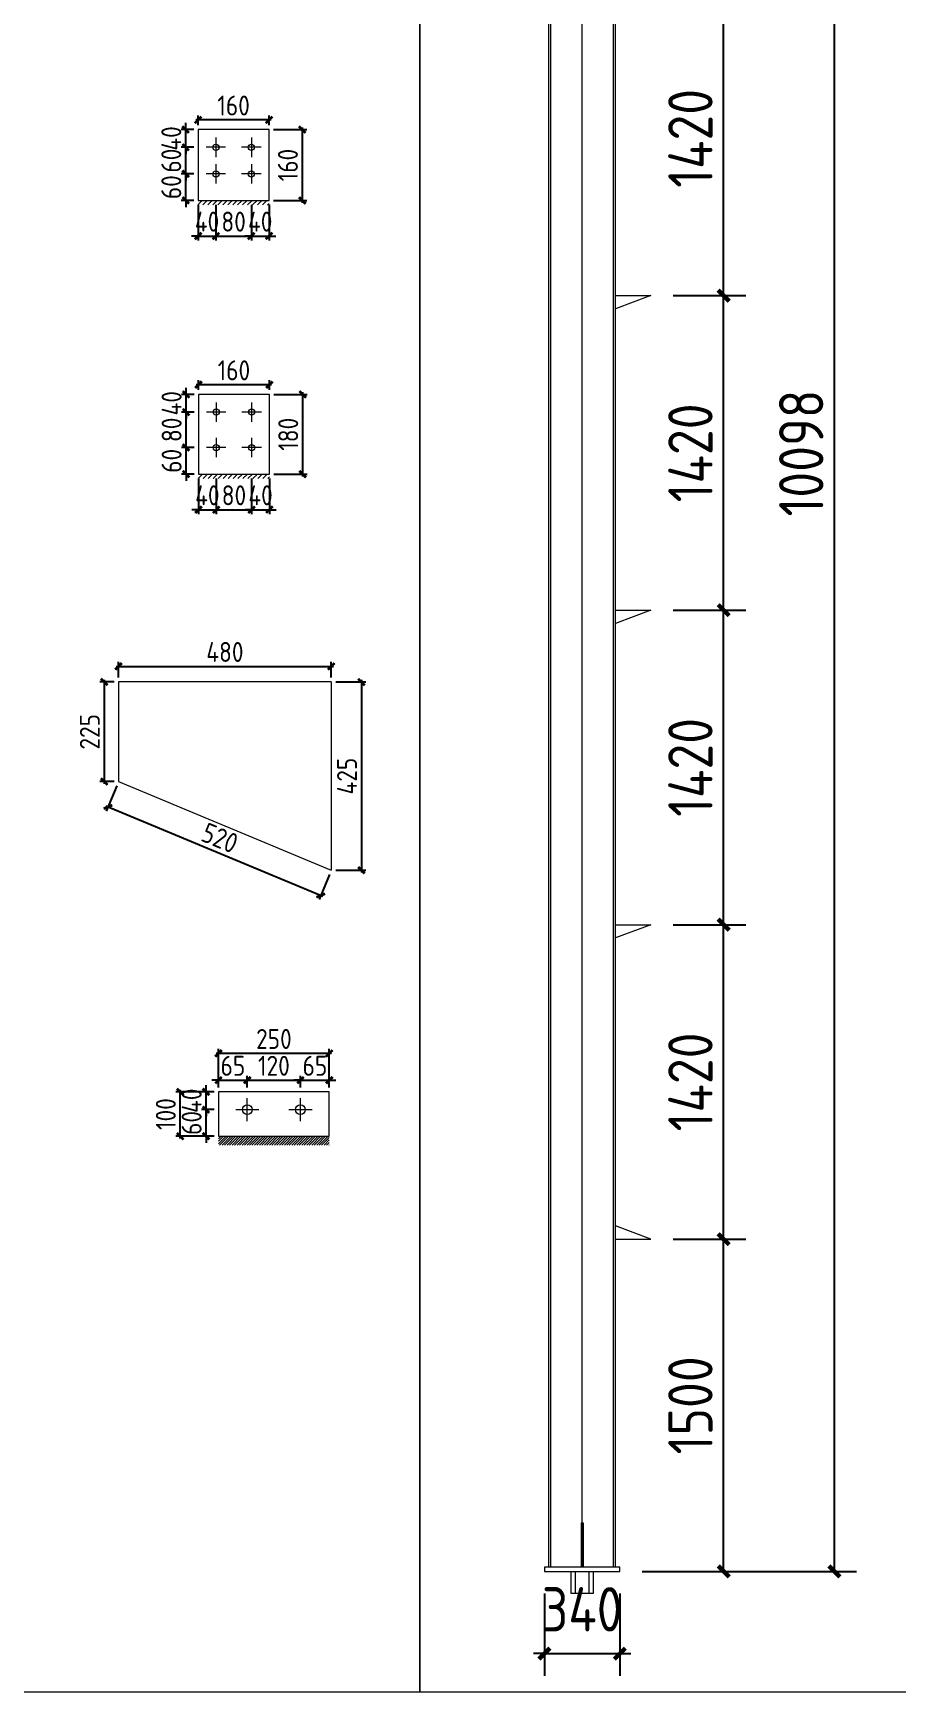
# Model space of a CAD drawing. Extents: x 485428 to 797698, y 56414 to 211814.
# Drawn here: x 691793 to 695691, y 125451 to 132905 of the extents above; entities that cross this region are included whole.
import ezdxf

# ---------------------------------------------------------------- set-up
doc = ezdxf.new("R2010")
doc.units = 0
doc.header["$LTSCALE"] = 1000
doc.header["$MEASUREMENT"] = 0
doc.styles.get("Standard").update_dxf_attribs({"font": 'gbenor.shx', "bigfont": 'gbcbig.shx'})
doc.dimstyles.get("Standard").update_dxf_attribs({"dimscale": 100, "dimtxt": 2, "dimasz": 0.4, "dimexe": 0.5, "dimexo": 1, "dimgap": 0.5, "dimtad": 1, "dimdec": 0, "dimzin": 0, "dimdsep": 46, "dimtxsty": 'Standard', "dimblk": 'ARCHTICK', "dimcen": 0.09, "dimadec": 0, "dimazin": 0, "dimtfac": 1, "dimtdec": 0, "dimtix": 1, "dimtmove": 2, "dimatfit": 3, "dimfxl": 1, "dimtolj": 1, "dimtzin": 0, "dimarcsym": 0})

# ---------------------------------------------------------------- blocks, each defined once
blk = doc.blocks.new('_ArchTick')
at = {"color": 0, "linetype": 'ByBlock', "const_width": 0.4}
blk.add_lwpolyline([(-0.5, -0.5), (0.5, 0.5)], dxfattribs=at)
blk = doc.blocks.new('*D906')
at = {"color": 3, "lineweight": -2}
for p, q in [((692537.9, 132128.9), (692537.9, 131968.3)), ((692617.9, 132128.9), (692617.9, 131968.3)), ((692537.9, 131988.3), (692507.9, 131988.3)), ((692537.9, 131988.3), (692617.9, 131988.3)), ((692617.9, 131988.3), (692647.9, 131988.3))]:
    blk.add_line(p, q, dxfattribs=at)
at = {"layer": 'Defpoints', "color": 0}
for p in [(692537.9, 132148.9), (692617.9, 132148.9), (692617.9, 131988.3)]:
    blk.add_point(p, dxfattribs=at)
at = {"color": 3, "lineweight": -2, "xscale": 30, "yscale": 30, "zscale": 30}
blk.add_blockref('_ArchTick', (692537.9, 131988.3), dxfattribs=at)
at = {"color": 3, "lineweight": -2, "xscale": 30, "yscale": 30, "zscale": 30, "rotation": 180}
blk.add_blockref('_ArchTick', (692617.9, 131988.3), dxfattribs=at)
at = {"color": 0, "lineweight": 15, "insert": (692577.9, 132053.3), "char_height": 90, "attachment_point": 5}
blk.add_mtext('\\A1;40', dxfattribs=at)
blk = doc.blocks.new('*D901')
at = {"color": 3, "lineweight": -2}
for p, q in [((692617.9, 132128.9), (692617.9, 131968.3)), ((692777.9, 132128.9), (692777.9, 131968.3)), ((692607.9, 131988.3), (692787.9, 131988.3))]:
    blk.add_line(p, q, dxfattribs=at)
at = {"layer": 'Defpoints', "color": 0}
for p in [(692617.9, 132148.9), (692777.9, 132148.9), (692777.9, 131988.3)]:
    blk.add_point(p, dxfattribs=at)
at = {"color": 3, "lineweight": -2, "xscale": 30, "yscale": 30, "zscale": 30, "rotation": 180}
blk.add_blockref('_ArchTick', (692617.9, 131988.3), dxfattribs=at)
at = {"color": 3, "lineweight": -2, "xscale": 30, "yscale": 30, "zscale": 30}
blk.add_blockref('_ArchTick', (692777.9, 131988.3), dxfattribs=at)
at = {"color": 0, "lineweight": 15, "insert": (692697.9, 132053.3), "char_height": 90, "attachment_point": 5}
blk.add_mtext('\\A1;80', dxfattribs=at)
blk = doc.blocks.new('*D902')
at = {"color": 3, "lineweight": -2}
for p, q in [((692777.9, 132128.9), (692777.9, 131968.3)), ((692857.9, 132128.9), (692857.9, 131968.3)), ((692777.9, 131988.3), (692747.9, 131988.3)), ((692777.9, 131988.3), (692857.9, 131988.3)), ((692857.9, 131988.3), (692887.9, 131988.3))]:
    blk.add_line(p, q, dxfattribs=at)
at = {"layer": 'Defpoints', "color": 0}
for p in [(692777.9, 132148.9), (692857.9, 132148.9), (692857.9, 131988.3)]:
    blk.add_point(p, dxfattribs=at)
at = {"color": 3, "lineweight": -2, "xscale": 30, "yscale": 30, "zscale": 30}
blk.add_blockref('_ArchTick', (692777.9, 131988.3), dxfattribs=at)
at = {"color": 3, "lineweight": -2, "xscale": 30, "yscale": 30, "zscale": 30, "rotation": 180}
blk.add_blockref('_ArchTick', (692857.9, 131988.3), dxfattribs=at)
at = {"color": 0, "lineweight": 15, "insert": (692817.9, 132053.3), "char_height": 90, "attachment_point": 5}
blk.add_mtext('\\A1;40', dxfattribs=at)
blk = doc.blocks.new('*D903')
at = {"color": 3, "lineweight": -2}
for p, q in [((692517.9, 132268.9), (692461.7, 132268.9)), ((692481.7, 132268.9), (692481.7, 132298.9)), ((692481.7, 132148.9), (692481.7, 132268.9)), ((692517.9, 132148.9), (692461.7, 132148.9)), ((692481.7, 132148.9), (692481.7, 132118.9))]:
    blk.add_line(p, q, dxfattribs=at)
at = {"layer": 'Defpoints', "color": 0}
for p in [(692481.7, 132268.9), (692537.9, 132268.9), (692537.9, 132148.9)]:
    blk.add_point(p, dxfattribs=at)
at = {"color": 3, "lineweight": -2, "xscale": 30, "yscale": 30, "zscale": 30}
for p, rotation in [((692481.7, 132268.9), 270), ((692481.7, 132148.9), 90)]:
    blk.add_blockref('_ArchTick', p, dxfattribs=dict(at, rotation=rotation))
at = {"color": 0, "lineweight": 15, "insert": (692416.7, 132208.9), "char_height": 90, "attachment_point": 5, "rotation": 90}
blk.add_mtext('\\A1;60', dxfattribs=at)
blk = doc.blocks.new('*D904')
at = {"color": 3, "lineweight": -2}
for p, q in [((692517.9, 132388.9), (692461.7, 132388.9)), ((692481.7, 132388.9), (692481.7, 132418.9)), ((692481.7, 132268.9), (692481.7, 132388.9)), ((692517.9, 132268.9), (692461.7, 132268.9)), ((692481.7, 132268.9), (692481.7, 132238.9))]:
    blk.add_line(p, q, dxfattribs=at)
at = {"layer": 'Defpoints', "color": 0}
for p in [(692481.7, 132388.9), (692537.9, 132388.9), (692537.9, 132268.9)]:
    blk.add_point(p, dxfattribs=at)
at = {"color": 3, "lineweight": -2, "xscale": 30, "yscale": 30, "zscale": 30}
for p, rotation in [((692481.7, 132388.9), 270), ((692481.7, 132268.9), 90)]:
    blk.add_blockref('_ArchTick', p, dxfattribs=dict(at, rotation=rotation))
at = {"color": 0, "lineweight": 15, "insert": (692416.7, 132328.9), "char_height": 90, "attachment_point": 5, "rotation": 90}
blk.add_mtext('\\A1;60', dxfattribs=at)
blk = doc.blocks.new('*D907')
at = {"color": 3, "lineweight": -2}
for p, q in [((692517.9, 132468.9), (692461.7, 132468.9)), ((692481.7, 132468.9), (692481.7, 132498.9)), ((692481.7, 132388.9), (692481.7, 132468.9)), ((692517.9, 132388.9), (692461.7, 132388.9)), ((692481.7, 132388.9), (692481.7, 132358.9))]:
    blk.add_line(p, q, dxfattribs=at)
at = {"layer": 'Defpoints', "color": 0}
for p in [(692481.7, 132468.9), (692537.9, 132468.9), (692537.9, 132388.9)]:
    blk.add_point(p, dxfattribs=at)
at = {"color": 3, "lineweight": -2, "xscale": 30, "yscale": 30, "zscale": 30}
for p, rotation in [((692481.7, 132468.9), 270), ((692481.7, 132388.9), 90)]:
    blk.add_blockref('_ArchTick', p, dxfattribs=dict(at, rotation=rotation))
at = {"color": 0, "lineweight": 15, "insert": (692416.7, 132428.9), "char_height": 90, "attachment_point": 5, "rotation": 90}
blk.add_mtext('\\A1;40', dxfattribs=at)
blk = doc.blocks.new('*D908')
at = {"color": 3, "lineweight": -2}
for p, q in [((692537.9, 132488.9), (692537.9, 132532.5)), ((692857.9, 132488.9), (692857.9, 132532.5)), ((692867.9, 132512.5), (692527.9, 132512.5))]:
    blk.add_line(p, q, dxfattribs=at)
at = {"layer": 'Defpoints', "color": 0}
for p in [(692537.9, 132512.5), (692537.9, 132468.9), (692857.9, 132468.9)]:
    blk.add_point(p, dxfattribs=at)
at = {"color": 3, "lineweight": -2, "xscale": 30, "yscale": 30, "zscale": 30, "rotation": 180}
blk.add_blockref('_ArchTick', (692537.9, 132512.5), dxfattribs=at)
at = {"color": 3, "lineweight": -2, "xscale": 30, "yscale": 30, "zscale": 30}
blk.add_blockref('_ArchTick', (692857.9, 132512.5), dxfattribs=at)
at = {"color": 0, "lineweight": 15, "insert": (692697.9, 132577.5), "char_height": 90, "attachment_point": 5}
blk.add_mtext('\\A1;160', dxfattribs=at)
blk = doc.blocks.new('*D905')
at = {"color": 3, "lineweight": -2}
for p, q in [((692877.9, 132468.9), (693027.9, 132468.9)), ((693007.9, 132478.9), (693007.9, 132138.9)), ((692877.9, 132148.9), (693027.9, 132148.9))]:
    blk.add_line(p, q, dxfattribs=at)
at = {"layer": 'Defpoints', "color": 0}
for p in [(692857.9, 132468.9), (692857.9, 132148.9), (693007.9, 132148.9)]:
    blk.add_point(p, dxfattribs=at)
at = {"color": 3, "lineweight": -2, "xscale": 30, "yscale": 30, "zscale": 30}
for p, rotation in [((693007.9, 132468.9), 90), ((693007.9, 132148.9), 270)]:
    blk.add_blockref('_ArchTick', p, dxfattribs=dict(at, rotation=rotation))
at = {"color": 0, "lineweight": 15, "insert": (692942.9, 132308.9), "char_height": 90, "attachment_point": 5, "rotation": 90}
blk.add_mtext('\\A1;160', dxfattribs=at)
blk = doc.blocks.new('*D914')
at = {"color": 3, "lineweight": -2}
for p, q in [((692539.4, 130893.4), (692539.4, 130732.8)), ((692619.4, 130893.4), (692619.4, 130732.8)), ((692539.4, 130752.8), (692509.4, 130752.8)), ((692539.4, 130752.8), (692619.4, 130752.8)), ((692619.4, 130752.8), (692649.4, 130752.8))]:
    blk.add_line(p, q, dxfattribs=at)
at = {"layer": 'Defpoints', "color": 0}
for p in [(692539.4, 130913.4), (692619.4, 130913.4), (692619.4, 130752.8)]:
    blk.add_point(p, dxfattribs=at)
at = {"color": 3, "lineweight": -2, "xscale": 30, "yscale": 30, "zscale": 30}
blk.add_blockref('_ArchTick', (692539.4, 130752.8), dxfattribs=at)
at = {"color": 3, "lineweight": -2, "xscale": 30, "yscale": 30, "zscale": 30, "rotation": 180}
blk.add_blockref('_ArchTick', (692619.4, 130752.8), dxfattribs=at)
at = {"color": 0, "lineweight": 15, "insert": (692579.4, 130817.8), "char_height": 90, "attachment_point": 5}
blk.add_mtext('\\A1;40', dxfattribs=at)
blk = doc.blocks.new('*D909')
at = {"color": 3, "lineweight": -2}
for p, q in [((692619.4, 130893.4), (692619.4, 130732.8)), ((692779.4, 130893.4), (692779.4, 130732.8)), ((692609.4, 130752.8), (692789.4, 130752.8))]:
    blk.add_line(p, q, dxfattribs=at)
at = {"layer": 'Defpoints', "color": 0}
for p in [(692619.4, 130913.4), (692779.4, 130913.4), (692779.4, 130752.8)]:
    blk.add_point(p, dxfattribs=at)
at = {"color": 3, "lineweight": -2, "xscale": 30, "yscale": 30, "zscale": 30, "rotation": 180}
blk.add_blockref('_ArchTick', (692619.4, 130752.8), dxfattribs=at)
at = {"color": 3, "lineweight": -2, "xscale": 30, "yscale": 30, "zscale": 30}
blk.add_blockref('_ArchTick', (692779.4, 130752.8), dxfattribs=at)
at = {"color": 0, "lineweight": 15, "insert": (692699.4, 130817.8), "char_height": 90, "attachment_point": 5}
blk.add_mtext('\\A1;80', dxfattribs=at)
blk = doc.blocks.new('*D910')
at = {"color": 3, "lineweight": -2}
for p, q in [((692779.4, 130893.4), (692779.4, 130732.8)), ((692859.4, 130893.4), (692859.4, 130732.8)), ((692779.4, 130752.8), (692749.4, 130752.8)), ((692779.4, 130752.8), (692859.4, 130752.8)), ((692859.4, 130752.8), (692889.4, 130752.8))]:
    blk.add_line(p, q, dxfattribs=at)
at = {"layer": 'Defpoints', "color": 0}
for p in [(692779.4, 130913.4), (692859.4, 130913.4), (692859.4, 130752.8)]:
    blk.add_point(p, dxfattribs=at)
at = {"color": 3, "lineweight": -2, "xscale": 30, "yscale": 30, "zscale": 30}
blk.add_blockref('_ArchTick', (692779.4, 130752.8), dxfattribs=at)
at = {"color": 3, "lineweight": -2, "xscale": 30, "yscale": 30, "zscale": 30, "rotation": 180}
blk.add_blockref('_ArchTick', (692859.4, 130752.8), dxfattribs=at)
at = {"color": 0, "lineweight": 15, "insert": (692819.4, 130817.8), "char_height": 90, "attachment_point": 5}
blk.add_mtext('\\A1;40', dxfattribs=at)
blk = doc.blocks.new('*D911')
at = {"color": 3, "lineweight": -2}
for p, q in [((692483.2, 131033.4), (692483.2, 131063.4)), ((692519.4, 131033.4), (692463.2, 131033.4)), ((692483.2, 130913.4), (692483.2, 131033.4)), ((692519.4, 130913.4), (692463.2, 130913.4)), ((692483.2, 130913.4), (692483.2, 130883.4))]:
    blk.add_line(p, q, dxfattribs=at)
at = {"layer": 'Defpoints', "color": 0}
for p in [(692483.2, 131033.4), (692539.4, 131033.4), (692539.4, 130913.4)]:
    blk.add_point(p, dxfattribs=at)
at = {"color": 3, "lineweight": -2, "xscale": 30, "yscale": 30, "zscale": 30}
for p, rotation in [((692483.2, 131033.4), 270), ((692483.2, 130913.4), 90)]:
    blk.add_blockref('_ArchTick', p, dxfattribs=dict(at, rotation=rotation))
at = {"color": 0, "lineweight": 15, "insert": (692418.2, 130973.4), "char_height": 90, "attachment_point": 5, "rotation": 90}
blk.add_mtext('\\A1;60', dxfattribs=at)
blk = doc.blocks.new('*D912')
at = {"color": 3, "lineweight": -2}
for p, q in [((692519.4, 131193.4), (692463.2, 131193.4)), ((692483.2, 131023.4), (692483.2, 131203.4)), ((692519.4, 131033.4), (692463.2, 131033.4))]:
    blk.add_line(p, q, dxfattribs=at)
at = {"layer": 'Defpoints', "color": 0}
for p in [(692483.2, 131193.4), (692539.4, 131193.4), (692539.4, 131033.4)]:
    blk.add_point(p, dxfattribs=at)
at = {"color": 3, "lineweight": -2, "xscale": 30, "yscale": 30, "zscale": 30}
for p, rotation in [((692483.2, 131193.4), 90), ((692483.2, 131033.4), 270)]:
    blk.add_blockref('_ArchTick', p, dxfattribs=dict(at, rotation=rotation))
at = {"color": 0, "lineweight": 15, "insert": (692418.2, 131113.4), "char_height": 90, "attachment_point": 5, "rotation": 90}
blk.add_mtext('\\A1;80', dxfattribs=at)
blk = doc.blocks.new('*D915')
at = {"color": 3, "lineweight": -2}
for p, q in [((692519.4, 131273.4), (692463.2, 131273.4)), ((692483.2, 131273.4), (692483.2, 131303.4)), ((692483.2, 131193.4), (692483.2, 131273.4)), ((692519.4, 131193.4), (692463.2, 131193.4)), ((692483.2, 131193.4), (692483.2, 131163.4))]:
    blk.add_line(p, q, dxfattribs=at)
at = {"layer": 'Defpoints', "color": 0}
for p in [(692483.2, 131273.4), (692539.4, 131273.4), (692539.4, 131193.4)]:
    blk.add_point(p, dxfattribs=at)
at = {"color": 3, "lineweight": -2, "xscale": 30, "yscale": 30, "zscale": 30}
for p, rotation in [((692483.2, 131273.4), 270), ((692483.2, 131193.4), 90)]:
    blk.add_blockref('_ArchTick', p, dxfattribs=dict(at, rotation=rotation))
at = {"color": 0, "lineweight": 15, "insert": (692418.2, 131233.4), "char_height": 90, "attachment_point": 5, "rotation": 90}
blk.add_mtext('\\A1;40', dxfattribs=at)
blk = doc.blocks.new('*D916')
at = {"color": 3, "lineweight": -2}
for p, q in [((692539.4, 131293.4), (692539.4, 131337)), ((692859.4, 131293.4), (692859.4, 131337)), ((692869.4, 131317), (692529.4, 131317))]:
    blk.add_line(p, q, dxfattribs=at)
at = {"layer": 'Defpoints', "color": 0}
for p in [(692539.4, 131317), (692539.4, 131273.4), (692859.4, 131273.4)]:
    blk.add_point(p, dxfattribs=at)
at = {"color": 3, "lineweight": -2, "xscale": 30, "yscale": 30, "zscale": 30, "rotation": 180}
blk.add_blockref('_ArchTick', (692539.4, 131317), dxfattribs=at)
at = {"color": 3, "lineweight": -2, "xscale": 30, "yscale": 30, "zscale": 30}
blk.add_blockref('_ArchTick', (692859.4, 131317), dxfattribs=at)
at = {"color": 0, "lineweight": 15, "insert": (692699.4, 131382), "char_height": 90, "attachment_point": 5}
blk.add_mtext('\\A1;160', dxfattribs=at)
blk = doc.blocks.new('*D913')
at = {"color": 3, "lineweight": -2}
for p, q in [((692879.4, 131273.4), (693029.4, 131273.4)), ((693009.4, 131283.4), (693009.4, 130903.4)), ((692879.4, 130913.4), (693029.4, 130913.4))]:
    blk.add_line(p, q, dxfattribs=at)
at = {"layer": 'Defpoints', "color": 0}
for p in [(692859.4, 131273.4), (692859.4, 130913.4), (693009.4, 130913.4)]:
    blk.add_point(p, dxfattribs=at)
at = {"color": 3, "lineweight": -2, "xscale": 30, "yscale": 30, "zscale": 30}
for p, rotation in [((693009.4, 131273.4), 90), ((693009.4, 130913.4), 270)]:
    blk.add_blockref('_ArchTick', p, dxfattribs=dict(at, rotation=rotation))
at = {"color": 0, "lineweight": 15, "insert": (692944.4, 131093.4), "char_height": 90, "attachment_point": 5, "rotation": 90}
blk.add_mtext('\\A1;180', dxfattribs=at)
blk = doc.blocks.new('*D929')
at = {"color": 3, "lineweight": -2}
for p, q in [((692158.6, 129975), (692094.1, 129975)), ((692114.1, 129985), (692114.1, 129515)), ((692158.6, 129525), (692094.1, 129525))]:
    blk.add_line(p, q, dxfattribs=at)
at = {"layer": 'Defpoints', "color": 0}
for p in [(692178.6, 129975), (692114.1, 129525), (692178.6, 129525)]:
    blk.add_point(p, dxfattribs=at)
at = {"color": 3, "lineweight": -2, "xscale": 30, "yscale": 30, "zscale": 30}
for p, rotation in [((692114.1, 129975), 90), ((692114.1, 129525), 270)]:
    blk.add_blockref('_ArchTick', p, dxfattribs=dict(at, rotation=rotation))
at = {"color": 0, "lineweight": 15, "insert": (692049.1, 129750), "char_height": 90, "attachment_point": 5, "rotation": 90}
blk.add_mtext('\\A1;225', dxfattribs=at)
blk = doc.blocks.new('*D930')
at = {"color": 3, "lineweight": -2}
for p, q in [((692168.6, 130045.5), (693148.6, 130045.5)), ((692178.6, 129995), (692178.6, 130065.5)), ((693138.6, 129995), (693138.6, 130065.5))]:
    blk.add_line(p, q, dxfattribs=at)
at = {"layer": 'Defpoints', "color": 0}
for p in [(693138.6, 130045.5), (692178.6, 129975), (693138.6, 129975)]:
    blk.add_point(p, dxfattribs=at)
at = {"color": 3, "lineweight": -2, "xscale": 30, "yscale": 30, "zscale": 30, "rotation": 180}
blk.add_blockref('_ArchTick', (692178.6, 130045.5), dxfattribs=at)
at = {"color": 3, "lineweight": -2, "xscale": 30, "yscale": 30, "zscale": 30}
blk.add_blockref('_ArchTick', (693138.6, 130045.5), dxfattribs=at)
at = {"color": 0, "lineweight": 15, "insert": (692658.6, 130110.5), "char_height": 90, "attachment_point": 5}
blk.add_mtext('\\A1;480', dxfattribs=at)
blk = doc.blocks.new('*D931')
at = {"color": 3, "lineweight": -2}
for p, q in [((692170.9, 129506.5), (692123.3, 129392.4)), ((693100.2, 129007), (692121.8, 129414.7)), ((693130.9, 129106.5), (693083.3, 128992.4))]:
    blk.add_line(p, q, dxfattribs=at)
at = {"layer": 'Defpoints', "color": 0}
for p in [(692178.6, 129525), (692131, 129410.9), (693138.6, 129125)]:
    blk.add_point(p, dxfattribs=at)
at = {"color": 3, "lineweight": -2, "xscale": 30, "yscale": 30, "zscale": 30}
for p, rotation in [((692131, 129410.9), 157.3801350519556), ((693091, 129010.9), 337.3801350519557)]:
    blk.add_blockref('_ArchTick', p, dxfattribs=dict(at, rotation=rotation))
at = {"color": 0, "lineweight": 15, "insert": (692636, 129270.9), "char_height": 90, "attachment_point": 5, "rotation": 337.38014}
blk.add_mtext('\\A1;520', dxfattribs=at)
blk = doc.blocks.new('*D932')
at = {"color": 3, "lineweight": -2}
for p, q in [((693158.6, 129975), (693294.6, 129975)), ((693274.6, 129985), (693274.6, 129115)), ((693158.6, 129125), (693294.6, 129125))]:
    blk.add_line(p, q, dxfattribs=at)
at = {"layer": 'Defpoints', "color": 0}
for p in [(693138.6, 129975), (693138.6, 129125), (693274.6, 129125)]:
    blk.add_point(p, dxfattribs=at)
at = {"color": 3, "lineweight": -2, "xscale": 30, "yscale": 30, "zscale": 30}
for p, rotation in [((693274.6, 129975), 90), ((693274.6, 129125), 270)]:
    blk.add_blockref('_ArchTick', p, dxfattribs=dict(at, rotation=rotation))
at = {"color": 0, "lineweight": 15, "insert": (693209.6, 129550), "char_height": 90, "attachment_point": 5, "rotation": 90}
blk.add_mtext('\\A1;425', dxfattribs=at)
blk = doc.blocks.new('*D1073')
at = {"color": 3, "lineweight": -2}
for p, q in [((694680.7, 127459.3), (695009.1, 127459.3)), ((694909.1, 125959.3), (694909.1, 127459.3)), ((694540.7, 125959.3), (695009.1, 125959.3))]:
    blk.add_line(p, q, dxfattribs=at)
at = {"layer": 'Defpoints', "color": 0}
for p in [(694580.7, 127459.3), (694909.1, 127459.3), (694440.7, 125959.3)]:
    blk.add_point(p, dxfattribs=at)
at = {"color": 3, "lineweight": -2, "xscale": 50, "yscale": 50, "zscale": 50}
for p, rotation in [((694909.1, 127459.3), 90), ((694909.1, 125959.3), 270)]:
    blk.add_blockref('_ArchTick', p, dxfattribs=dict(at, rotation=rotation))
at = {"color": 0, "lineweight": 15, "insert": (694759.1, 126709.3), "char_height": 200, "attachment_point": 5, "rotation": 90}
blk.add_mtext('\\A1;1500', dxfattribs=at)
blk = doc.blocks.new('*D1074')
at = {"color": 3, "lineweight": -2}
for p, q in [((694680.7, 128879.3), (695009.1, 128879.3)), ((694909.1, 127459.3), (694909.1, 128879.3)), ((694680.7, 127459.3), (695009.1, 127459.3))]:
    blk.add_line(p, q, dxfattribs=at)
at = {"layer": 'Defpoints', "color": 0}
for p in [(694580.7, 128879.3), (694909.1, 128879.3), (694580.7, 127459.3)]:
    blk.add_point(p, dxfattribs=at)
at = {"color": 3, "lineweight": -2, "xscale": 50, "yscale": 50, "zscale": 50}
for p, rotation in [((694909.1, 128879.3), 90), ((694909.1, 127459.3), 270)]:
    blk.add_blockref('_ArchTick', p, dxfattribs=dict(at, rotation=rotation))
at = {"color": 0, "lineweight": 15, "insert": (694759.1, 128169.3), "char_height": 200, "attachment_point": 5, "rotation": 90}
blk.add_mtext('\\A1;1420', dxfattribs=at)
blk = doc.blocks.new('*D1075')
at = {"color": 3, "lineweight": -2}
for p, q in [((694680.7, 130299.3), (695009.1, 130299.3)), ((694909.1, 128879.3), (694909.1, 130299.3)), ((694680.7, 128879.3), (695009.1, 128879.3))]:
    blk.add_line(p, q, dxfattribs=at)
at = {"layer": 'Defpoints', "color": 0}
for p in [(694580.7, 130299.3), (694909.1, 130299.3), (694580.7, 128879.3)]:
    blk.add_point(p, dxfattribs=at)
at = {"color": 3, "lineweight": -2, "xscale": 50, "yscale": 50, "zscale": 50}
for p, rotation in [((694909.1, 130299.3), 90), ((694909.1, 128879.3), 270)]:
    blk.add_blockref('_ArchTick', p, dxfattribs=dict(at, rotation=rotation))
at = {"color": 0, "lineweight": 15, "insert": (694759.1, 129589.3), "char_height": 200, "attachment_point": 5, "rotation": 90}
blk.add_mtext('\\A1;1420', dxfattribs=at)
blk = doc.blocks.new('*D1076')
at = {"color": 3, "lineweight": -2}
for p, q in [((694680.7, 131719.3), (695009.1, 131719.3)), ((694909.1, 130299.3), (694909.1, 131719.3)), ((694680.7, 130299.3), (695009.1, 130299.3))]:
    blk.add_line(p, q, dxfattribs=at)
at = {"layer": 'Defpoints', "color": 0}
for p in [(694580.7, 131719.3), (694909.1, 131719.3), (694580.7, 130299.3)]:
    blk.add_point(p, dxfattribs=at)
at = {"color": 3, "lineweight": -2, "xscale": 50, "yscale": 50, "zscale": 50}
for p, rotation in [((694909.1, 131719.3), 90), ((694909.1, 130299.3), 270)]:
    blk.add_blockref('_ArchTick', p, dxfattribs=dict(at, rotation=rotation))
at = {"color": 0, "lineweight": 15, "insert": (694759.1, 131009.3), "char_height": 200, "attachment_point": 5, "rotation": 90}
blk.add_mtext('\\A1;1420', dxfattribs=at)
blk = doc.blocks.new('*D1077')
at = {"color": 3, "lineweight": -2}
for p, q in [((694680.7, 133139.3), (695009.1, 133139.3)), ((694909.1, 131719.3), (694909.1, 133139.3)), ((694680.7, 131719.3), (695009.1, 131719.3))]:
    blk.add_line(p, q, dxfattribs=at)
at = {"layer": 'Defpoints', "color": 0}
for p in [(694580.7, 133139.3), (694909.1, 133139.3), (694580.7, 131719.3)]:
    blk.add_point(p, dxfattribs=at)
at = {"color": 3, "lineweight": -2, "xscale": 50, "yscale": 50, "zscale": 50}
for p, rotation in [((694909.1, 133139.3), 90), ((694909.1, 131719.3), 270)]:
    blk.add_blockref('_ArchTick', p, dxfattribs=dict(at, rotation=rotation))
at = {"color": 0, "lineweight": 15, "insert": (694759.1, 132429.3), "char_height": 200, "attachment_point": 5, "rotation": 90}
blk.add_mtext('\\A1;1420', dxfattribs=at)
blk = doc.blocks.new('*D1032')
at = {"color": 3, "lineweight": -2}
for p, q in [((694520.7, 136057.3), (695509.1, 136057.3)), ((695409.1, 125959.3), (695409.1, 136057.3)), ((694540.7, 125959.3), (695509.1, 125959.3))]:
    blk.add_line(p, q, dxfattribs=at)
at = {"layer": 'Defpoints', "color": 0}
for p in [(694420.7, 136057.3), (695409.1, 136057.3), (694440.7, 125959.3)]:
    blk.add_point(p, dxfattribs=at)
at = {"color": 3, "lineweight": -2, "xscale": 50, "yscale": 50, "zscale": 50}
for p, rotation in [((695409.1, 136057.3), 90), ((695409.1, 125959.3), 270)]:
    blk.add_blockref('_ArchTick', p, dxfattribs=dict(at, rotation=rotation))
at = {"color": 0, "lineweight": 15, "insert": (695259.1, 131008.3), "char_height": 200, "attachment_point": 5, "rotation": 90}
blk.add_mtext('\\A1;10098', dxfattribs=at)
blk = doc.blocks.new('*D1047')
at = {"color": 3, "lineweight": -2}
for p, q in [((694100.7, 125859.3), (694100.7, 125488.3)), ((694440.7, 125859.3), (694440.7, 125488.3)), ((694100.7, 125588.3), (694050.7, 125588.3)), ((694100.7, 125588.3), (694440.7, 125588.3)), ((694440.7, 125588.3), (694490.7, 125588.3))]:
    blk.add_line(p, q, dxfattribs=at)
at = {"layer": 'Defpoints', "color": 0}
for p in [(694100.7, 125959.3), (694440.7, 125959.3), (694440.7, 125588.3)]:
    blk.add_point(p, dxfattribs=at)
at = {"color": 3, "lineweight": -2, "xscale": 50, "yscale": 50, "zscale": 50}
blk.add_blockref('_ArchTick', (694100.7, 125588.3), dxfattribs=at)
at = {"color": 3, "lineweight": -2, "xscale": 50, "yscale": 50, "zscale": 50, "rotation": 180}
blk.add_blockref('_ArchTick', (694440.7, 125588.3), dxfattribs=at)
at = {"color": 0, "lineweight": 15, "insert": (694270.7, 125788.3), "char_height": 200, "attachment_point": 5}
blk.add_mtext('\\A1;340', dxfattribs=at)
blk = doc.blocks.new('*D3014')
at = {"color": 3, "lineweight": -2}
for p, q in [((692573.6, 128044.3), (692573.6, 128074.3)), ((692609.8, 128044.3), (692553.6, 128044.3)), ((692573.6, 127924.3), (692573.6, 128044.3)), ((692609.8, 127924.3), (692553.6, 127924.3)), ((692573.6, 127924.3), (692573.6, 127894.3))]:
    blk.add_line(p, q, dxfattribs=at)
at = {"layer": 'Defpoints', "color": 0}
for p in [(692573.6, 128044.3), (692629.8, 128044.3), (692629.8, 127924.3)]:
    blk.add_point(p, dxfattribs=at)
at = {"color": 3, "lineweight": -2, "xscale": 30, "yscale": 30, "zscale": 30}
for p, rotation in [((692573.6, 128044.3), 270), ((692573.6, 127924.3), 90)]:
    blk.add_blockref('_ArchTick', p, dxfattribs=dict(at, rotation=rotation))
at = {"color": 0, "lineweight": 15, "insert": (692508.6, 127984.3), "char_height": 90, "attachment_point": 5, "rotation": 90}
blk.add_mtext('\\A1;60', dxfattribs=at)
blk = doc.blocks.new('*D3017')
at = {"color": 3, "lineweight": -2}
for p, q in [((692573.6, 128124.3), (692573.6, 128154.3)), ((692609.8, 128124.3), (692553.6, 128124.3)), ((692573.6, 128044.3), (692573.6, 128124.3)), ((692609.8, 128044.3), (692553.6, 128044.3)), ((692573.6, 128044.3), (692573.6, 128014.3))]:
    blk.add_line(p, q, dxfattribs=at)
at = {"layer": 'Defpoints', "color": 0}
for p in [(692573.6, 128124.3), (692629.8, 128124.3), (692629.8, 128044.3)]:
    blk.add_point(p, dxfattribs=at)
at = {"color": 3, "lineweight": -2, "xscale": 30, "yscale": 30, "zscale": 30}
for p, rotation in [((692573.6, 128124.3), 270), ((692573.6, 128044.3), 90)]:
    blk.add_blockref('_ArchTick', p, dxfattribs=dict(at, rotation=rotation))
at = {"color": 0, "lineweight": 15, "insert": (692508.6, 128084.3), "char_height": 90, "attachment_point": 5, "rotation": 90}
blk.add_mtext('\\A1;40', dxfattribs=at)
blk = doc.blocks.new('*D3018')
at = {"color": 3, "lineweight": -2}
for p, q in [((692457.1, 127914.3), (692457.1, 128134.3)), ((692609.8, 128124.3), (692437.1, 128124.3)), ((692609.8, 127924.3), (692437.1, 127924.3))]:
    blk.add_line(p, q, dxfattribs=at)
at = {"layer": 'Defpoints', "color": 0}
for p in [(692457.1, 128124.3), (692629.8, 128124.3), (692629.8, 127924.3)]:
    blk.add_point(p, dxfattribs=at)
at = {"color": 3, "lineweight": -2, "xscale": 30, "yscale": 30, "zscale": 30}
for p, rotation in [((692457.1, 128124.3), 90), ((692457.1, 127924.3), 270)]:
    blk.add_blockref('_ArchTick', p, dxfattribs=dict(at, rotation=rotation))
at = {"color": 0, "lineweight": 15, "insert": (692392.1, 128024.3), "char_height": 90, "attachment_point": 5, "rotation": 90}
blk.add_mtext('\\A1;100', dxfattribs=at)
blk = doc.blocks.new('*D3015')
at = {"color": 3, "lineweight": -2}
for p, q in [((692629.8, 128177.2), (692599.8, 128177.2)), ((692629.8, 128144.3), (692629.8, 128197.2)), ((692629.8, 128177.2), (692759.8, 128177.2)), ((692759.8, 128144.3), (692759.8, 128197.2)), ((692759.8, 128177.2), (692789.8, 128177.2))]:
    blk.add_line(p, q, dxfattribs=at)
at = {"layer": 'Defpoints', "color": 0}
for p in [(692759.8, 128177.2), (692629.8, 128124.3), (692759.8, 128124.3)]:
    blk.add_point(p, dxfattribs=at)
at = {"color": 3, "lineweight": -2, "xscale": 30, "yscale": 30, "zscale": 30}
blk.add_blockref('_ArchTick', (692629.8, 128177.2), dxfattribs=at)
at = {"color": 3, "lineweight": -2, "xscale": 30, "yscale": 30, "zscale": 30, "rotation": 180}
blk.add_blockref('_ArchTick', (692759.8, 128177.2), dxfattribs=at)
at = {"color": 0, "lineweight": 15, "insert": (692694.8, 128242.2), "char_height": 90, "attachment_point": 5}
blk.add_mtext('\\A1;65', dxfattribs=at)
blk = doc.blocks.new('*D3016')
at = {"color": 3, "lineweight": -2}
for p, q in [((692749.8, 128177.2), (693009.8, 128177.2)), ((692759.8, 128144.3), (692759.8, 128197.2)), ((692999.8, 128144.3), (692999.8, 128197.2))]:
    blk.add_line(p, q, dxfattribs=at)
at = {"layer": 'Defpoints', "color": 0}
for p in [(692999.8, 128177.2), (692759.8, 128124.3), (692999.8, 128124.3)]:
    blk.add_point(p, dxfattribs=at)
at = {"color": 3, "lineweight": -2, "xscale": 30, "yscale": 30, "zscale": 30, "rotation": 180}
blk.add_blockref('_ArchTick', (692759.8, 128177.2), dxfattribs=at)
at = {"color": 3, "lineweight": -2, "xscale": 30, "yscale": 30, "zscale": 30}
blk.add_blockref('_ArchTick', (692999.8, 128177.2), dxfattribs=at)
at = {"color": 0, "lineweight": 15, "insert": (692879.8, 128242.2), "char_height": 90, "attachment_point": 5}
blk.add_mtext('\\A1;120', dxfattribs=at)
blk = doc.blocks.new('*D3019')
at = {"color": 3, "lineweight": -2}
for p, q in [((692999.8, 128177.2), (692969.8, 128177.2)), ((692999.8, 128144.3), (692999.8, 128197.2)), ((692999.8, 128177.2), (693129.8, 128177.2)), ((693129.8, 128144.3), (693129.8, 128197.2)), ((693129.8, 128177.2), (693159.8, 128177.2))]:
    blk.add_line(p, q, dxfattribs=at)
at = {"layer": 'Defpoints', "color": 0}
for p in [(693129.8, 128177.2), (692999.8, 128124.3), (693129.8, 128124.3)]:
    blk.add_point(p, dxfattribs=at)
at = {"color": 3, "lineweight": -2, "xscale": 30, "yscale": 30, "zscale": 30}
blk.add_blockref('_ArchTick', (692999.8, 128177.2), dxfattribs=at)
at = {"color": 3, "lineweight": -2, "xscale": 30, "yscale": 30, "zscale": 30, "rotation": 180}
blk.add_blockref('_ArchTick', (693129.8, 128177.2), dxfattribs=at)
at = {"color": 0, "lineweight": 15, "insert": (693064.8, 128242.2), "char_height": 90, "attachment_point": 5}
blk.add_mtext('\\A1;65', dxfattribs=at)
blk = doc.blocks.new('*D3020')
at = {"color": 3, "lineweight": -2}
for p, q in [((693139.8, 128298.3), (692619.8, 128298.3)), ((692629.8, 128144.3), (692629.8, 128318.3)), ((693129.8, 128144.3), (693129.8, 128318.3))]:
    blk.add_line(p, q, dxfattribs=at)
at = {"layer": 'Defpoints', "color": 0}
for p in [(692629.8, 128298.3), (692629.8, 128124.3), (693129.8, 128124.3)]:
    blk.add_point(p, dxfattribs=at)
at = {"color": 3, "lineweight": -2, "xscale": 30, "yscale": 30, "zscale": 30, "rotation": 180}
blk.add_blockref('_ArchTick', (692629.8, 128298.3), dxfattribs=at)
at = {"color": 3, "lineweight": -2, "xscale": 30, "yscale": 30, "zscale": 30}
blk.add_blockref('_ArchTick', (693129.8, 128298.3), dxfattribs=at)
at = {"color": 0, "lineweight": 15, "insert": (692879.8, 128363.3), "char_height": 90, "attachment_point": 5}
blk.add_mtext('\\A1;250', dxfattribs=at)

msp = doc.modelspace()

# ---------------------------------------------------------------- hatches: boundary and pattern name
at = {"lineweight": 15}
h = msp.add_hatch(dxfattribs=at)
h.set_pattern_fill('ANSI31', color=256, scale=10, style=0)
h.set_pattern_definition([(45, (209953.121, -63153.704), (-11.22532015, 11.22532015), [])])
h.paths.add_polyline_path([(692857.9, 132148.9), (692847.6, 132148.9), (692857.9, 132135.6)], flags=17)
h.paths.add_polyline_path([(692847.6, 132148.9), (692537.9, 132148.9), (692537.9, 132128.9), (692857.9, 132128.9), (692857.9, 132135.6)])
h = msp.add_hatch(dxfattribs=at)
h.set_pattern_fill('ANSI31', color=256, scale=10, style=0)
h.set_pattern_definition([(45, (209954.647, -64389.16), (-11.22532015, 11.22532015), [])])
h.paths.add_polyline_path([(692859.4, 130913.4), (692849.1, 130913.4), (692859.4, 130900.1)], flags=17)
h.paths.add_polyline_path([(692849.1, 130913.4), (692539.4, 130913.4), (692539.4, 130893.4), (692859.4, 130893.4), (692859.4, 130900.1)])
h = msp.add_hatch(dxfattribs=at)
h.set_pattern_fill('ANSI31', color=256, scale=5, style=0)
h.set_pattern_definition([(45, (1894.561, -22884.527), (-5.61266008, 5.61266008), [])])
h.paths.add_polyline_path([(693129.8, 127924.3), (692629.8, 127924.3), (692629.8, 127884.3), (693129.8, 127884.3)])

# ---------------------------------------------------------------- linework, layer by layer
for p, q in [((694120.7, 125979.3), (694120.7, 136057.3)), ((694128.7, 125979.3), (694128.7, 136057.3)), ((694412.7, 125979.3), (694412.7, 136057.3)), ((694420.7, 125979.3), (694420.7, 136057.3)), ((692537.9, 132468.9), (692537.9, 132148.9)), ((692857.9, 132468.9), (692537.9, 132468.9)), ((692857.9, 132148.9), (692857.9, 132468.9)), ((692661.9, 132388.9), (692573.9, 132388.9)), ((692617.9, 132432.9), (692617.9, 132344.9)), ((692821.9, 132388.9), (692733.9, 132388.9)), ((692777.9, 132432.9), (692777.9, 132344.9)), ((692617.9, 132312.9), (692617.9, 132224.9)), ((692777.9, 132312.9), (692777.9, 132224.9)), ((692661.9, 132268.9), (692573.9, 132268.9)), ((692821.9, 132268.9), (692733.9, 132268.9)), ((692537.9, 132148.9), (692857.9, 132148.9)), ((692539.4, 131273.4), (692539.4, 130913.4)), ((692859.4, 131273.4), (692539.4, 131273.4)), ((692859.4, 130913.4), (692859.4, 131273.4)), ((692663.4, 131193.4), (692575.4, 131193.4)), ((692619.4, 131237.4), (692619.4, 131149.4)), ((692823.4, 131193.4), (692735.4, 131193.4)), ((692779.4, 131237.4), (692779.4, 131149.4)), ((692619.4, 131077.4), (692619.4, 130989.4)), ((692779.4, 131077.4), (692779.4, 130989.4)), ((692663.4, 131033.4), (692575.4, 131033.4)), ((692823.4, 131033.4), (692735.4, 131033.4)), ((692539.4, 130913.4), (692859.4, 130913.4)), ((693138.6, 129975), (692178.6, 129975)), ((692178.6, 129975), (692178.6, 129525)), ((693138.6, 129975), (693138.6, 129125)), ((692178.6, 129525), (693138.6, 129125)), ((692629.8, 128124.3), (692629.8, 127924)), ((693129.8, 128124.3), (692629.8, 128124.3)), ((692759.8, 127992.3), (692759.8, 128096.3)), ((692999.8, 127992.3), (692999.8, 128096.3)), ((693129.8, 127924.3), (693129.8, 128124.3)), ((692707.8, 128044.3), (692811.8, 128044.3)), ((692947.8, 128044.3), (693051.8, 128044.3)), ((692629.8, 127924.3), (693129.8, 127924.3))]:
    msp.add_line(p, q, dxfattribs=at)
at = {"color": 1, "lineweight": 15}
for p, q in [((694270.7, 125979.3), (694270.7, 136057.3)), ((694220.7, 125859.3), (694220.7, 125959.3)), ((694240.7, 125859.3), (694240.7, 125959.3)), ((694300.7, 125959.3), (694300.7, 125859.3)), ((694320.7, 125959.3), (694320.7, 125859.3)), ((694320.7, 125859.3), (694220.7, 125859.3))]:
    msp.add_line(p, q, dxfattribs=at)
at = {"color": 2, "lineweight": 15}
for p, q in [((694420.7, 131719.3), (694580.7, 131719.3)), ((694580.7, 131719.3), (694420.7, 131659.3)), ((694420.7, 130299.3), (694580.7, 130299.3)), ((694580.7, 130299.3), (694420.7, 130239.3)), ((694420.7, 128879.3), (694580.7, 128879.3)), ((694580.7, 128879.3), (694420.7, 128819.3)), ((694580.7, 127459.3), (694420.7, 127519.3)), ((694420.7, 127459.3), (694580.7, 127459.3)), ((694265.7, 126179.3), (694275.7, 126179.3)), ((694265.7, 126179.3), (694265.7, 125979.3)), ((694275.7, 126179.3), (694275.7, 125979.3)), ((694440.7, 125979.3), (694100.7, 125979.3)), ((694100.7, 125979.3), (694100.7, 125959.3)), ((694440.7, 125959.3), (694440.7, 125979.3)), ((694100.7, 125959.3), (694440.7, 125959.3))]:
    msp.add_line(p, q, dxfattribs=at)
at = {"lineweight": 15}
for points in [[(683038.1, 140264.2), (693538.1, 140264.2), (693538.1, 125414.2), (683038.1, 125414.2)], [(693538.1, 140264.2), (704038.1, 140264.2), (704038.1, 125414.2), (693538.1, 125414.2)]]:
    msp.add_lwpolyline(points, close=True, dxfattribs=at)
for centre, radius in [((692617.9, 132388.9), 14), ((692777.9, 132388.9), 14), ((692617.9, 132268.9), 14), ((692777.9, 132268.9), 14), ((692619.4, 131193.4), 14), ((692779.4, 131193.4), 14), ((692619.4, 131033.4), 14), ((692779.4, 131033.4), 14), ((692759.5, 128044.3), 22), ((692999.5, 128044.3), 22)]:
    msp.add_circle(centre, radius, dxfattribs=at)

# ---------------------------------------------------------------- dimensions: what is measured, and where the dimension line sits
for base, p1, p2, override, picture, middle in [((695409.1, 136057.3), (694440.7, 125959.3), (694420.7, 136057.3), {"dimtxt": 2, "dimasz": 0.5, "dimexe": 1, "dimexo": 1, "dimclrd": 3, "dimclre": 3}, '*D1032', (695259.1, 131008.3)), ((694909.1, 133139.3), (694580.7, 131719.3), (694580.7, 133139.3), {"dimtxt": 2, "dimasz": 0.5, "dimexe": 1, "dimexo": 1, "dimclrd": 3, "dimclre": 3}, '*D1077', (694759.1, 132429.3)), ((692481.7, 132468.9), (692537.9, 132388.9), (692537.9, 132468.9), {"dimtxt": 0.9, "dimasz": 0.3, "dimexe": 0.2, "dimexo": 0.2, "dimgap": 0.2, "dimlfac": 0.5, "dimdle": 0.1, "dimclrd": 3, "dimclre": 3}, '*D907', (692416.7, 132428.9)), ((692481.7, 132388.9), (692537.9, 132268.9), (692537.9, 132388.9), {"dimtxt": 0.9, "dimasz": 0.3, "dimexe": 0.2, "dimexo": 0.2, "dimgap": 0.2, "dimlfac": 0.5, "dimdle": 0.1, "dimclrd": 3, "dimclre": 3}, '*D904', (692416.7, 132328.9)), ((692481.7, 132268.9), (692537.9, 132148.9), (692537.9, 132268.9), {"dimtxt": 0.9, "dimasz": 0.3, "dimexe": 0.2, "dimexo": 0.2, "dimgap": 0.2, "dimlfac": 0.5, "dimdle": 0.1, "dimclrd": 3, "dimclre": 3}, '*D903', (692416.7, 132208.9)), ((694909.1, 131719.3), (694580.7, 130299.3), (694580.7, 131719.3), {"dimtxt": 2, "dimasz": 0.5, "dimexe": 1, "dimexo": 1, "dimclrd": 3, "dimclre": 3}, '*D1076', (694759.1, 131009.3)), ((692483.2, 131273.4), (692539.4, 131193.4), (692539.4, 131273.4), {"dimtxt": 0.9, "dimasz": 0.3, "dimexe": 0.2, "dimexo": 0.2, "dimgap": 0.2, "dimlfac": 0.5, "dimdle": 0.1, "dimclrd": 3, "dimclre": 3}, '*D915', (692418.2, 131233.4)), ((692483.2, 131193.4), (692539.4, 131033.4), (692539.4, 131193.4), {"dimtxt": 0.9, "dimasz": 0.3, "dimexe": 0.2, "dimexo": 0.2, "dimgap": 0.2, "dimlfac": 0.5, "dimdle": 0.1, "dimclrd": 3, "dimclre": 3}, '*D912', (692418.2, 131113.4)), ((692483.2, 131033.4), (692539.4, 130913.4), (692539.4, 131033.4), {"dimtxt": 0.9, "dimasz": 0.3, "dimexe": 0.2, "dimexo": 0.2, "dimgap": 0.2, "dimlfac": 0.5, "dimdle": 0.1, "dimclrd": 3, "dimclre": 3}, '*D911', (692418.2, 130973.4)), ((694909.1, 130299.3), (694580.7, 128879.3), (694580.7, 130299.3), {"dimtxt": 2, "dimasz": 0.5, "dimexe": 1, "dimexo": 1, "dimclrd": 3, "dimclre": 3}, '*D1075', (694759.1, 129589.3)), ((694909.1, 128879.3), (694580.7, 127459.3), (694580.7, 128879.3), {"dimtxt": 2, "dimasz": 0.5, "dimexe": 1, "dimexo": 1, "dimclrd": 3, "dimclre": 3}, '*D1074', (694759.1, 128169.3)), ((692573.6, 128124.3), (692629.8, 128044.3), (692629.8, 128124.3), {"dimtxt": 0.9, "dimasz": 0.3, "dimexe": 0.2, "dimexo": 0.2, "dimgap": 0.2, "dimlfac": 0.5, "dimdle": 0.1, "dimclrd": 3, "dimclre": 3}, '*D3017', (692508.6, 128084.3)), ((692573.6, 128044.3), (692629.8, 127924.3), (692629.8, 128044.3), {"dimtxt": 0.9, "dimasz": 0.3, "dimexe": 0.2, "dimexo": 0.2, "dimgap": 0.2, "dimlfac": 0.5, "dimdle": 0.1, "dimclrd": 3, "dimclre": 3}, '*D3014', (692508.6, 127984.3)), ((694909.1, 127459.3), (694440.7, 125959.3), (694580.7, 127459.3), {"dimtxt": 2, "dimasz": 0.5, "dimexe": 1, "dimexo": 1, "dimclrd": 3, "dimclre": 3}, '*D1073', (694759.1, 126709.3))]:
    dim = msp.add_linear_dim(base=base, p1=p1, p2=p2, angle=90, dimstyle='Standard', override=override, dxfattribs=at)
    dim.commit()
    dim.dimension.update_dxf_attribs({"geometry": picture, "text_midpoint": middle})
for p1, p2, distance, picture, middle in [((692857.9, 132468.9), (692537.9, 132468.9), -43.6, '*D908', (692697.9, 132577.5)), ((692857.9, 132468.9), (692857.9, 132148.9), 150, '*D905', (692942.9, 132308.9)), ((692859.4, 131273.4), (692539.4, 131273.4), -43.6, '*D916', (692699.4, 131382)), ((692859.4, 131273.4), (692859.4, 130913.4), 150, '*D913', (692944.4, 131093.4)), ((692178.6, 129975), (693138.6, 129975), 70.5, '*D930', (692658.6, 130110.5)), ((692178.6, 129975), (692178.6, 129525), -64.5, '*D929', (692049.1, 129750)), ((693138.6, 129975), (693138.6, 129125), 136, '*D932', (693209.6, 129550)), ((693138.6, 129125), (692178.6, 129525), 123.6, '*D931', (692636, 129270.9)), ((693129.8, 128124.3), (692629.8, 128124.3), -173.9, '*D3020', (692879.8, 128363.3)), ((692629.8, 127924.3), (692629.8, 128124.3), 172.7, '*D3018', (692392.1, 128024.3))]:
    dim = msp.add_aligned_dim(p1=p1, p2=p2, distance=distance, dimstyle='Standard', override={"dimtxt": 0.9, "dimasz": 0.3, "dimexe": 0.2, "dimexo": 0.2, "dimgap": 0.2, "dimlfac": 0.5, "dimdle": 0.1, "dimclrd": 3, "dimclre": 3}, dxfattribs=at)
    dim.commit()
    dim.dimension.update_dxf_attribs({"geometry": picture, "text_midpoint": middle})
for base, p1, p2, override, picture, middle in [((692617.9, 131988.3), (692537.9, 132148.9), (692617.9, 132148.9), {"dimtxt": 0.9, "dimasz": 0.3, "dimexe": 0.2, "dimexo": 0.2, "dimgap": 0.2, "dimlfac": 0.5, "dimdle": 0.1, "dimclrd": 3, "dimclre": 3}, '*D906', (692577.9, 132053.3)), ((692777.9, 131988.3), (692617.9, 132148.9), (692777.9, 132148.9), {"dimtxt": 0.9, "dimasz": 0.3, "dimexe": 0.2, "dimexo": 0.2, "dimgap": 0.2, "dimlfac": 0.5, "dimdle": 0.1, "dimclrd": 3, "dimclre": 3}, '*D901', (692697.9, 132053.3)), ((692857.9, 131988.3), (692777.9, 132148.9), (692857.9, 132148.9), {"dimtxt": 0.9, "dimasz": 0.3, "dimexe": 0.2, "dimexo": 0.2, "dimgap": 0.2, "dimlfac": 0.5, "dimdle": 0.1, "dimclrd": 3, "dimclre": 3}, '*D902', (692817.9, 132053.3)), ((692619.4, 130752.8), (692539.4, 130913.4), (692619.4, 130913.4), {"dimtxt": 0.9, "dimasz": 0.3, "dimexe": 0.2, "dimexo": 0.2, "dimgap": 0.2, "dimlfac": 0.5, "dimdle": 0.1, "dimclrd": 3, "dimclre": 3}, '*D914', (692579.4, 130817.8)), ((692779.4, 130752.8), (692619.4, 130913.4), (692779.4, 130913.4), {"dimtxt": 0.9, "dimasz": 0.3, "dimexe": 0.2, "dimexo": 0.2, "dimgap": 0.2, "dimlfac": 0.5, "dimdle": 0.1, "dimclrd": 3, "dimclre": 3}, '*D909', (692699.4, 130817.8)), ((692859.4, 130752.8), (692779.4, 130913.4), (692859.4, 130913.4), {"dimtxt": 0.9, "dimasz": 0.3, "dimexe": 0.2, "dimexo": 0.2, "dimgap": 0.2, "dimlfac": 0.5, "dimdle": 0.1, "dimclrd": 3, "dimclre": 3}, '*D910', (692819.4, 130817.8)), ((692759.8, 128177.2), (692629.8, 128124.3), (692759.8, 128124.3), {"dimtxt": 0.9, "dimasz": 0.3, "dimexe": 0.2, "dimexo": 0.2, "dimgap": 0.2, "dimlfac": 0.5, "dimdle": 0.1, "dimclrd": 3, "dimclre": 3}, '*D3015', (692694.8, 128242.2)), ((692999.8, 128177.2), (692759.8, 128124.3), (692999.8, 128124.3), {"dimtxt": 0.9, "dimasz": 0.3, "dimexe": 0.2, "dimexo": 0.2, "dimgap": 0.2, "dimlfac": 0.5, "dimdle": 0.1, "dimclrd": 3, "dimclre": 3}, '*D3016', (692879.8, 128242.2)), ((693129.8, 128177.2), (692999.8, 128124.3), (693129.8, 128124.3), {"dimtxt": 0.9, "dimasz": 0.3, "dimexe": 0.2, "dimexo": 0.2, "dimgap": 0.2, "dimlfac": 0.5, "dimdle": 0.1, "dimclrd": 3, "dimclre": 3}, '*D3019', (693064.8, 128242.2)), ((694440.7, 125588.3), (694100.7, 125959.3), (694440.7, 125959.3), {"dimtxt": 2, "dimasz": 0.5, "dimexe": 1, "dimexo": 1, "dimgap": 1, "dimclrd": 3, "dimclre": 3}, '*D1047', (694270.7, 125788.3))]:
    dim = msp.add_linear_dim(base=base, p1=p1, p2=p2, dimstyle='Standard', override=override, dxfattribs=at)
    dim.commit()
    dim.dimension.update_dxf_attribs({"geometry": picture, "text_midpoint": middle})

doc.saveas('drawing.dxf')
